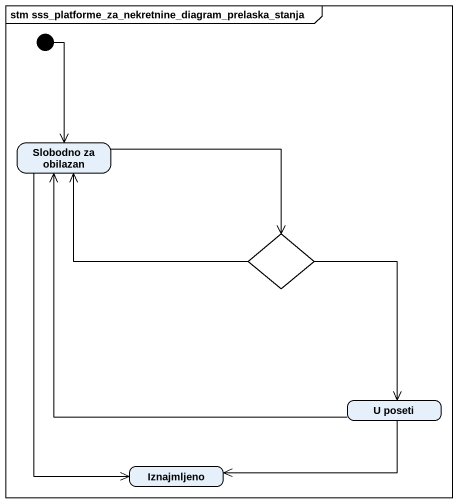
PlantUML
@startuml
mainframe stm sss_platforme_za_nekretnine_diagram_prelaska_stanja
hide empty description
state "Slobodno za obilazan" as Slobodno_za_obilazan
state choice1 <<choice>>
state "U poseti" as U_poseti
state Iznajmljeno
[*] --> Slobodno_za_obilazan
Slobodno_za_obilazan -right-> choice1
Slobodno_za_obilazan --> Iznajmljeno
choice1 -left-> Slobodno_za_obilazan
choice1 --> U_poseti
U_poseti -up-> Slobodno_za_obilazan
U_poseti -left-> Iznajmljeno
@enduml
